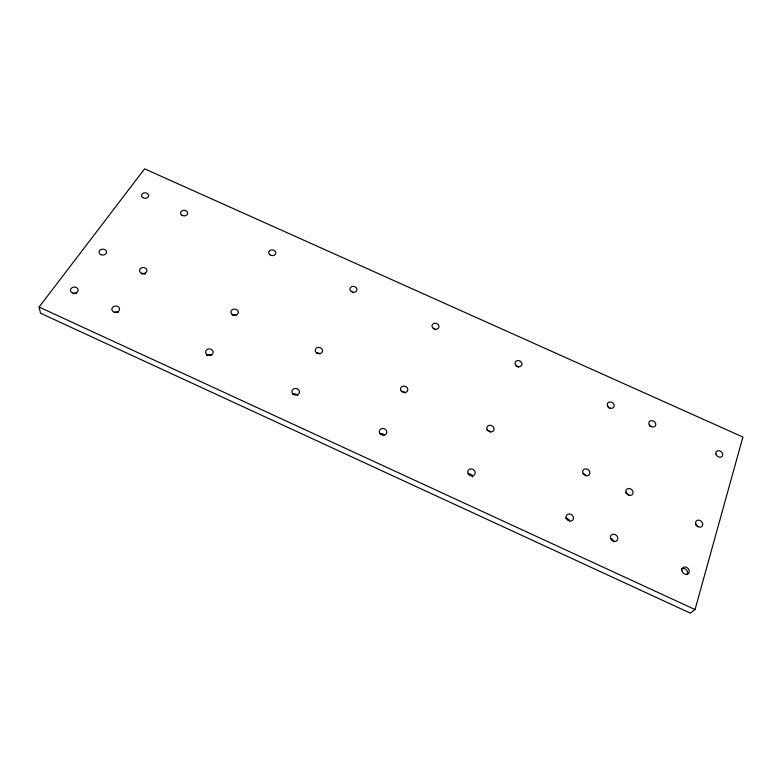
<?xml version="1.0" encoding="UTF-8"?>
<svg xmlns="http://www.w3.org/2000/svg" width="782" height="782" viewBox="0 0 782 782"><rect width="100%" height="100%" fill="white"/><g stroke="black" fill="none" stroke-linecap="round" stroke-linejoin="round"><path stroke-width="1.17" d="M695.042 609.549L742.9 437.04L144.611 168.834L39.1 307.052L40.508 313.22L690.369 613.166L695.042 609.549L39.1 307.052M695.56 524.742A3.9 3.157 42.2 0 1 697.74 526.775M649.363 425.887A3.656 2.942 35.1 0 1 650.184 426.366M625.747 493.061A3.822 3.177 38.6 0 1 628.796 495.358M610.429 538.515A3.939 3.333 41.5 0 1 613.89 541.838M583.01 473.599A3.783 3.187 35.7 0 1 586.021 475.876M608.249 407.373A3.627 2.942 32.6 0 1 609.755 408.487M487.235 430.315A3.705 3.187 27.6 0 1 490.607 431.85M516.081 365.986A3.558 2.942 26.1 0 1 518.427 367.354M401.899 391.44A3.666 3.167 19 0 1 405.232 392.955M433.922 328.978A3.529 2.923 19.5 0 1 435.584 329.73M352.662 292.39A3.509 2.884 13.2 0 1 353.532 292.673M316.612 353.141A3.656 3.118 10.8 0 1 320.19 353.875M232.332 315.449A3.675 3.05 4.5 0 1 235.998 315.4M141.806 274.208A3.705 2.972 -0.3 0 1 145.501 274.179M73.518 293.729A3.842 3.069 -4.6 0 1 76.441 293.397M114.524 312.556A3.822 3.108 -3.1 0 1 118.336 312.507M206.468 355.644A3.783 3.206 1.7 0 1 211.795 355.536M292.693 394.363A3.763 3.275 8.6 0 1 297.893 395.418M380.042 433.668A3.802 3.353 18.4 0 0 386.503 433.423A3.802 3.353 18.4 0 0 382.623 428.448A3.802 3.353 18.4 0 0 380.042 433.668A3.763 3.333 18.4 0 1 384.363 435.115M468.418 473.697A3.802 3.353 29.1 0 1 472.641 476.981M565.65 518.329A3.89 3.343 38.5 0 1 569.687 520.773M681.288 569.022A4.047 3.324 45 0 1 686.156 569.667A4.047 3.324 45 0 1 687.104 574.555M695.657 523.852A3.939 3.177 42 0 0 701.718 526.609A3.939 3.177 42 0 0 700.056 520.499A3.939 3.177 42 0 0 695.657 523.852M715.941 454.107A3.754 2.942 38.3 0 0 721.766 456.727A3.754 2.942 38.3 0 0 720.105 451.058A3.754 2.942 38.3 0 0 715.941 454.107M649.285 424.782A3.695 2.952 34.9 0 0 655.287 426.004A3.695 2.952 34.9 0 0 652.364 420.687A3.695 2.952 34.9 0 0 649.285 424.782M625.981 492.122A3.861 3.196 38.4 0 0 631.983 494.85A3.861 3.196 38.4 0 0 630.527 488.858A3.861 3.196 38.4 0 0 625.981 492.122M610.488 538.084A3.978 3.353 41.3 0 0 616.656 540.909A3.978 3.353 41.3 0 0 615.199 534.614A3.978 3.353 41.3 0 0 610.488 538.084M583.079 473.315A3.812 3.206 35.5 0 0 589.345 474.566A3.812 3.206 35.5 0 0 586.471 468.926A3.812 3.206 35.5 0 0 583.079 473.315M607.702 406.053A3.656 2.962 32.5 0 0 613.704 407.285A3.656 2.962 32.5 0 0 610.889 402.026A3.656 2.962 32.5 0 0 607.702 406.053M487.118 429.601A3.744 3.206 27.5 0 0 493.383 430.862A3.744 3.206 27.5 0 0 490.764 425.369A3.744 3.206 27.5 0 0 487.118 429.601M515.387 364.49A3.587 2.952 26 0 0 521.389 365.732A3.587 2.952 26 0 0 518.808 360.61A3.587 2.952 26 0 0 515.387 364.49M401.264 391.049A3.705 3.177 19 0 0 407.53 390.863A3.705 3.177 19 0 0 403.708 386.103A3.705 3.177 19 0 0 401.264 391.049M432.759 327.805A3.558 2.933 19.5 0 0 438.751 327.697A3.558 2.933 19.5 0 0 435.017 323.23A3.558 2.933 19.5 0 0 432.759 327.805M350.571 290.796A3.539 2.903 13.3 0 0 356.621 290.728A3.539 2.903 13.3 0 0 353.063 286.359A3.539 2.903 13.3 0 0 350.571 290.796M316.554 352.809A3.695 3.138 10.9 0 0 322.526 351.265A3.695 3.138 10.9 0 0 317.658 347.491A3.695 3.138 10.9 0 0 316.554 352.809M232.156 314.364A3.705 3.069 4.7 0 0 238.256 312.898A3.705 3.069 4.7 0 0 233.515 309.193A3.705 3.069 4.7 0 0 232.156 314.364M269.898 254.785A3.548 2.845 8 0 0 275.694 253.476A3.548 2.845 8 0 0 271.1 249.986A3.548 2.845 8 0 0 269.898 254.785M140.594 272.644A3.734 2.991 -0.1 0 0 146.83 271.266A3.734 2.991 -0.1 0 0 142.216 267.639A3.734 2.991 -0.1 0 0 140.594 272.644M181.649 215.05A3.568 2.776 3.5 0 0 187.572 213.818A3.568 2.776 3.5 0 0 183.096 210.397A3.568 2.776 3.5 0 0 181.649 215.05M142.598 197.455A3.578 2.747 1.9 0 0 148.58 196.272A3.578 2.747 1.9 0 0 144.152 192.871A3.578 2.747 1.9 0 0 142.598 197.455M100.858 254.658A3.754 2.952 -1.7 0 0 106.518 252.087A3.754 2.952 -1.7 0 0 100.927 249.556A3.754 2.952 -1.7 0 0 100.858 254.658M72.267 292.849A3.871 3.089 -4.4 0 0 78.151 290.112A3.871 3.089 -4.4 0 0 72.423 287.502A3.871 3.089 -4.4 0 0 72.267 292.849M113.752 311.901A3.851 3.128 -2.9 0 0 119.548 309.105A3.851 3.128 -2.9 0 0 113.791 306.476A3.851 3.128 -2.9 0 0 113.752 311.901M681.982 570.899A4.066 3.333 44.9 0 0 688.199 573.744A4.066 3.333 44.9 0 0 686.528 567.331A4.066 3.333 44.9 0 0 681.982 570.899M566.158 517.733A3.93 3.363 38.3 0 0 572.277 520.538A3.93 3.363 38.3 0 0 570.958 514.331A3.93 3.363 38.3 0 0 566.158 517.733M468.066 473.481A3.842 3.372 29 0 0 474.508 474.762A3.842 3.372 29 0 0 471.869 469.005A3.842 3.372 29 0 0 468.066 473.481M293.221 394.167A3.793 3.294 8.7 0 0 299.398 392.496A3.793 3.294 8.7 0 0 294.433 388.586A3.793 3.294 8.7 0 0 293.221 394.167M206.741 354.471A3.812 3.226 1.8 0 0 213.056 352.887A3.812 3.226 1.8 0 0 208.217 349.036A3.812 3.226 1.8 0 0 206.741 354.471"/></g></svg>
